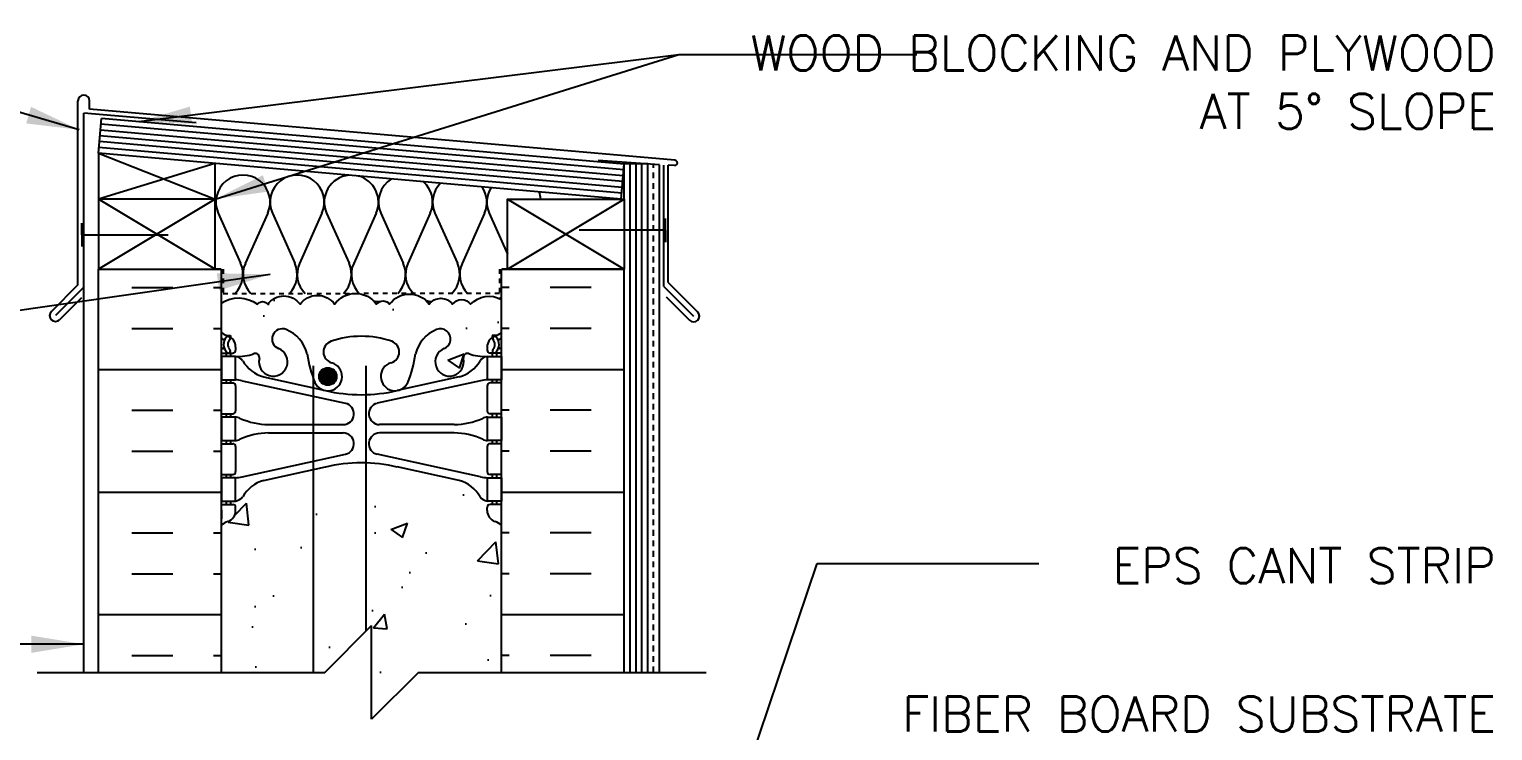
# Model space of a CAD drawing. Header units: inches. Extents: x 382.4 to 431.2, y 168.7 to 240.3.
# Drawn here: x 398.85 to 430.15, y 224.98 to 239.99 of the extents above; entities that cross this region are included whole.
import ezdxf

# ---------------------------------------------------------------- set-up
doc = ezdxf.new("R2010")
doc.units = ezdxf.units.IN
doc.header["$LTSCALE"] = 0.5
doc.header["$MEASUREMENT"] = 0
doc.linetypes.add('DASHED2', pattern=[0.375, 0.25, -0.125])
for name, color, linetype in [('HATCH', 12, 'Continuous'), ('line25', 2, 'Continuous'), ('LINE3', 3, 'Continuous'), ('LINE50', 5, 'Continuous'), ('LINE9', 9, 'Continuous'), ('TEXT', 4, 'Continuous'), ('Web_Edge', 9, 'Continuous')]:
    doc.layers.add(name, color=color, linetype=linetype)
doc.styles.add('DIM', font='romans.shx', dxfattribs={"width": 0.7})
doc.styles.add('ROMANS', font='romans.shx', dxfattribs={"height": 1.125})
doc.dimstyles.new('ext_12', dxfattribs={"dimscale": 12, "dimtxt": 0.09375, "dimasz": 0.09375, "dimexe": 0.09375, "dimexo": 0.0625, "dimgap": 0.0625, "dimtad": 1, "dimdec": 1, "dimzin": 3, "dimdsep": 46, "dimlunit": 4, "dimtxsty": 'DIM', "dimcen": 0.09, "dimdle": 0.09375, "dimclrt": 4, "dimadec": 0, "dimazin": 0, "dimtfac": 1, "dimtdec": 1, "dimtmove": 2, "dimatfit": 3, "dimfxl": 1, "dimfrac": 2, "dimtolj": 1, "dimtzin": 0, "dimarcsym": 0})

msp = doc.modelspace()

# ---------------------------------------------------------------- hatches: boundary and pattern name
at = {"layer": 'HATCH'}
h = msp.add_hatch(dxfattribs=at)
h.set_pattern_fill('INSUL', color=256, scale=7, style=0)
h.set_pattern_definition([(0, (-2523.2114, -179.4143), (0, 2.625), []), (0, (-2523.2114, -178.5393), (0, 2.625), [0.875, -0.875]), (0, (-2523.2114, -177.6643), (0, 2.625), [0.875, -0.875])])
h.paths.add_polyline_path([(400.325, 226.227), (402.95, 226.227), (402.95, 234.859), (400.325, 234.859)])
h = msp.add_hatch(dxfattribs=at)
h.set_pattern_fill('INSUL', color=256, scale=7, style=0)
h.set_pattern_definition([(180, (3335.1118, -179.4143), (0, 2.625), []), (180, (3335.1118, -178.5393), (0, 2.625), [0.875, -0.875]), (180, (3335.1118, -177.6643), (0, 2.625), [0.875, -0.875])])
h.paths.add_polyline_path([(408.95, 226.227), (411.575, 226.227), (411.575, 234.859), (408.95, 234.859)])
h = msp.add_hatch(dxfattribs=at)
h.set_pattern_fill('AR-CONC', color=256, scale=0.5)
h.set_pattern_definition([(50, (0, 0), (3.5863, -0.31376), [0.375, -4.125]), (355, (0, 0), (-0.693757, 3.76096), [0.3, -3.3]), (100.45144, (0.299, -0.026), (2.892544, 3.4472), [0.3187, -3.50571]), (46.1842, (0, 1), (5.336207, -0.827596), [0.5625, -6.1875]), (96.6356, (0.4447, 0.931), (4.67331, 4.870593), [0.47805, -5.25857]), (351.1842, (0, 1), (4.67331, 4.87059), [0.45, -4.95]), (21, (0.5, 0.75), (2.984535, -2.013094), [0.375, -4.125]), (326, (0.5, 0.75), (1.216577, 3.62575), [0.3, -3.3]), (71.45144, (0.7487, 0.5822), (4.201112, 1.612656), [0.3187, -3.50571]), (37.5, (0, 0), (0.0607993, 1.6644693), [0, -3.26, 0, -3.35, 0, -3.3125]), (7.5, (0, 0), (1.315348, 1.9720586), [0, -1.91, 0, -3.185, 0, -1.2625]), (327.5, (-1.115, 0), (2.669112, -0.1127744), [0, -1.25, 0, -3.9, 0, -5.175]), (317.5, (-1.615, 0), (2.915931, 0.500525), [0, -1.625, 0, -2.59, 0, -3.675])])
h.paths.add_polyline_path([(408.95, 190.509, 0.082415), (408.807, 190.588, -0.317837), (408.64, 190.823), (408.64, 190.891, -0.414214), (408.703, 190.953), (408.75, 190.953), (408.75, 191.023), (408.645, 191.023, -0.188973), (408.489, 191.118, 0.196323), (408.04, 191.465), (406.718, 191.755, 0.057795), (405.95, 191.844, 0.057795), (405.182, 191.755), (403.86, 191.465, 0.196323), (403.411, 191.118, -0.188973), (403.255, 191.023), (403.15, 191.023), (403.15, 190.953), (403.198, 190.953, -0.414214), (403.26, 190.891), (403.26, 190.823, -0.317837), (403.094, 190.588, 0.082415), (402.95, 190.509), (402.95, 187.73), (404.95, 187.73), (405.95, 188.73), (405.95, 187.73), (405.95, 186.73), (406.95, 187.73), (408.95, 187.73)])
h.paths.add_polyline_path([(408.95, 198.816, 0.064398), (408.84, 198.882), (408.75, 198.882), (408.75, 198.924, -0.249069), (408.64, 199.131), (408.64, 199.199, -0.414214), (408.703, 199.261), (408.75, 199.261), (408.75, 199.331), (408.645, 199.331, 0.10046), (408.251, 199.274, -0.601435), (408.132, 199.379, 2.182095), (407.722, 199.166, -1), (407.558, 198.757, -0.24438), (407.11, 199.278, 0.053157), (406.944, 199.892, 0.223253), (406.744, 200.057), (406.724, 200.061, 0.955472), (406.586, 199.468, -0.735593), (406.599, 199.01, -0.082755), (405.95, 198.902, -0.082755), (405.302, 199.01, -0.735593), (405.314, 199.468, 0.955472), (405.176, 200.061), (405.156, 200.057, 0.223253), (404.956, 199.892, 0.053157), (404.79, 199.278, -0.24438), (404.342, 198.757, -1), (404.178, 199.166, 2.182095), (403.768, 199.379, -0.601435), (403.649, 199.274, 0.10046), (403.255, 199.331), (403.15, 199.331), (403.15, 199.261), (403.198, 199.261, -0.414214), (403.26, 199.199), (403.26, 199.131, -0.249069), (403.15, 198.924), (403.15, 198.882), (403.06, 198.882, 0.064398), (402.95, 198.816), (402.95, 196.727), (402.95, 194.638, 0.064398), (403.06, 194.572), (403.15, 194.572), (403.15, 194.531, -0.249069), (403.26, 194.323), (403.26, 194.256, -0.414214), (403.198, 194.193), (403.15, 194.193), (403.15, 194.123), (403.255, 194.123, 0.10046), (403.649, 194.181, -0.601435), (403.768, 194.076, 2.182095), (404.178, 194.289, -1), (404.342, 194.697, -0.24438), (404.79, 194.176, 0.053157), (404.956, 193.562, 0.223253), (405.156, 193.397), (405.176, 193.393, 0.955472), (405.314, 193.987, -0.735593), (405.302, 194.445, -0.082755), (405.95, 194.553, -0.082755), (406.599, 194.445, -0.735593), (406.586, 193.987, 0.955472), (406.724, 193.393), (406.744, 193.397, 0.223253), (406.944, 193.562, 0.053157), (407.11, 194.176, -0.24438), (407.558, 194.697, -1), (407.722, 194.289, 2.182095), (408.132, 194.076, -0.601435), (408.251, 194.181, 0.10046), (408.645, 194.123), (408.75, 194.123), (408.75, 194.193), (408.703, 194.193, -0.414214), (408.64, 194.256), (408.64, 194.323, -0.249069), (408.75, 194.531), (408.75, 194.572), (408.84, 194.572, 0.064398), (408.95, 194.638), (408.95, 196.727)])
h.paths.add_polyline_path([(408.95, 208.509, 0.082415), (408.807, 208.588, -0.317837), (408.64, 208.823), (408.64, 208.891, -0.414214), (408.703, 208.953), (408.75, 208.953), (408.75, 209.023), (408.645, 209.023, -0.188973), (408.489, 209.118, 0.196323), (408.04, 209.465), (406.718, 209.755, 0.039111), (406.2, 209.835), (406.2, 206.175), (406.479, 206.175), (406.479, 205.949), (406.219, 205.949), (405.95, 205.949), (405.422, 205.949), (405.422, 206.175), (405.7, 206.175), (405.7, 209.835, 0.039111), (405.182, 209.755), (403.86, 209.465, 0.196323), (403.411, 209.118, -0.188973), (403.255, 209.023), (403.15, 209.023), (403.15, 208.953), (403.198, 208.953, -0.414214), (403.26, 208.891), (403.26, 208.823, -0.317837), (403.094, 208.588, 0.082415), (402.95, 208.509), (402.95, 202.946, 0.082415), (403.094, 202.867, -0.317837), (403.26, 202.631), (403.26, 202.564, -0.414214), (403.198, 202.501), (403.15, 202.501), (403.15, 202.431), (403.255, 202.431, -0.188973), (403.411, 202.336, 0.196323), (403.86, 201.99), (405.182, 201.7, 0.057795), (405.95, 201.61, 0.057795), (406.718, 201.7), (408.04, 201.99, 0.196323), (408.489, 202.336, -0.188973), (408.645, 202.431), (408.75, 202.431), (408.75, 202.501), (408.703, 202.501, -0.414214), (408.64, 202.564), (408.64, 202.631, -0.317837), (408.807, 202.867, 0.082415), (408.95, 202.946)])
h.paths.add_polyline_path([(405.176, 212.68), (403.315, 212.68), (403.315, 210.227), (405.176, 210.227)])
h.paths.add_polyline_path([(408.95, 214.727), (408.95, 216.816, 0.064398), (408.84, 216.882), (408.75, 216.882), (408.75, 216.924, -0.249069), (408.64, 217.131), (408.64, 217.199, -0.414214), (408.703, 217.261), (408.75, 217.261), (408.75, 217.331), (408.645, 217.331, 0.10046), (408.251, 217.274, -0.601435), (408.132, 217.379, 2.182095), (407.722, 217.166, -1), (407.558, 216.757, -0.24438), (407.11, 217.278, 0.053157), (406.944, 217.892, 0.223253), (406.744, 218.057), (406.724, 218.061, 0.955472), (406.586, 217.468, -0.735593), (406.599, 217.01, -0.082755), (405.95, 216.902, -0.082755), (405.302, 217.01, -0.735593), (405.314, 217.468, 0.955472), (405.176, 218.061), (405.156, 218.057, 0.223253), (404.956, 217.892, 0.053157), (404.79, 217.278, -0.24438), (404.342, 216.757, -1), (404.178, 217.166, 2.182095), (403.768, 217.379, -0.601435), (403.649, 217.274, 0.10046), (403.255, 217.331), (403.15, 217.331), (403.15, 217.261), (403.198, 217.261, -0.414214), (403.26, 217.199), (403.26, 217.131, -0.249069), (403.15, 216.924), (403.15, 216.882), (403.06, 216.882, 0.064398), (402.95, 216.816), (402.95, 214.727), (402.95, 212.638, 0.064398), (403.06, 212.572), (403.15, 212.572), (403.15, 212.531, -0.249069), (403.26, 212.323), (403.26, 212.256, -0.414214), (403.198, 212.193), (403.15, 212.193), (403.15, 212.123), (403.255, 212.123, 0.014996), (403.315, 212.122), (403.315, 212.68), (405.176, 212.68), (405.176, 212.727), (408.95, 212.727)])
h.paths.add_polyline_path([(408.489, 220.336, -0.188973), (408.645, 220.431), (408.75, 220.431), (408.75, 220.501), (408.703, 220.501, -0.414214), (408.64, 220.564), (408.64, 220.631, -0.317837), (408.807, 220.867, 0.082415), (408.95, 220.946), (408.95, 223.727), (407.169, 223.727), (406.169, 222.727), (406.169, 224.727), (405.169, 223.727), (402.95, 223.727), (402.95, 220.946, 0.082415), (403.094, 220.867, -0.317837), (403.26, 220.631), (403.26, 220.564, -0.414214), (403.198, 220.501), (403.15, 220.501), (403.15, 220.431), (403.255, 220.431, -0.188973), (403.411, 220.336, 0.196323), (403.86, 219.99), (405.182, 219.7, 0.057795), (405.95, 219.61, 0.057795), (406.718, 219.7), (408.04, 219.99, 0.196323)])
h.paths.add_polyline_path([(408.95, 229.377, 0.082415), (408.807, 229.456, -0.317837), (408.64, 229.691), (408.64, 229.759, -0.414214), (408.703, 229.821), (408.75, 229.821), (408.75, 229.891), (408.645, 229.891, -0.188973), (408.489, 229.986, 0.196323), (408.04, 230.333), (406.718, 230.623, 0.057795), (405.95, 230.712, 0.057795), (405.182, 230.623), (403.86, 230.333, 0.196323), (403.411, 229.986, -0.188973), (403.255, 229.891), (403.15, 229.891), (403.15, 229.821), (403.198, 229.821, -0.414214), (403.26, 229.759), (403.26, 229.691, -0.317837), (403.094, 229.456, 0.082415), (402.95, 229.377), (402.95, 226.227), (405.169, 226.227), (406.169, 227.227), (406.169, 225.227), (407.169, 226.227), (408.95, 226.227)])
h.paths.add_polyline_path([(408.95, 234.211, 0.336749), (408.288, 234.105, 0.520567), (407.901, 234.105, 0.520567), (407.402, 234.105, 0.520567), (406.555, 234.105, 0.520567), (406.273, 234.105, 0.520567), (405.378, 234.105, 0.520567), (404.639, 234.105, 0.520567), (403.946, 234.105, 0.520567), (403.725, 234.105, 0.321585), (402.95, 234.131), (402.95, 233.506, 0.064398), (403.06, 233.44), (403.15, 233.44), (403.15, 233.399, -0.249069), (403.26, 233.191), (403.26, 233.124, -0.414214), (403.198, 233.061), (403.15, 233.061), (403.15, 232.991), (403.255, 232.991, 0.10046), (403.649, 233.049, -0.601435), (403.768, 232.944, 2.182095), (404.178, 233.157, -1), (404.342, 233.565, -0.24438), (404.79, 233.044, 0.053157), (404.956, 232.43, 0.223253), (405.156, 232.265), (405.176, 232.261, 0.955472), (405.314, 232.855, -0.735593), (405.302, 233.313, -0.082755), (405.95, 233.421, -0.082755), (406.599, 233.313, -0.735593), (406.586, 232.855, 0.955472), (406.724, 232.261), (406.744, 232.265, 0.223253), (406.944, 232.43, 0.053157), (407.11, 233.044, -0.24438), (407.558, 233.565, -1), (407.722, 233.157, 2.182095), (408.132, 232.944, -0.601435), (408.251, 233.049, 0.10046), (408.645, 232.991), (408.75, 232.991), (408.75, 233.061), (408.703, 233.061, -0.414214), (408.64, 233.124), (408.64, 233.191, -0.249069), (408.75, 233.399), (408.75, 233.44), (408.84, 233.44, 0.064398), (408.95, 233.506)])
at = {"layer": 'LINE3'}
h = msp.add_hatch(color=256, dxfattribs=at)
h.paths.add_polyline_path([(405.416, 232.595, 0.831395), (405.047, 232.595)])
h.paths.add_polyline_path([(405.419, 232.561, 0.045935), (405.416, 232.595), (405.047, 232.595, 0.045935), (405.044, 232.561, 1)])

# ---------------------------------------------------------------- linework, layer by layer
at = {"layer": 'HATCH'}
for p, q in [((399.888, 234.522), (399.888, 238.459)), ((400.138, 238.283), (400.138, 238.459)), ((412.656, 237.188), (400.138, 238.283)), ((400.013, 234.47), (400.013, 238.2)), ((402.417, 237.989), (400.013, 238.2)), ((411.564, 236.982), (400.38, 237.96)), ((411.542, 236.733), (400.358, 237.711)), ((411.553, 236.857), (400.369, 237.836)), ((400.325, 237.338), (402.825, 236.359)), ((411.52, 236.484), (400.336, 237.462)), ((411.531, 236.608), (400.347, 237.587)), ((402.815, 237.12), (400.325, 236.359)), ((412.325, 237.093), (411.018, 237.185)), ((411.7, 226.227), (411.7, 237.111)), ((411.825, 226.227), (411.825, 237.111)), ((411.95, 226.227), (411.95, 237.111)), ((412.325, 226.227), (412.325, 237.093)), ((412.419, 234.488), (412.419, 237.086)), ((412.513, 234.571), (412.513, 237.082)), ((412.65, 237.074), (412.513, 237.082)), ((402.825, 234.859), (400.325, 236.359)), ((402.825, 236.359), (400.325, 234.859)), ((409.075, 234.859), (411.575, 236.359)), ((409.075, 236.359), (411.575, 234.859)), ((402.888, 236.056), (403.368, 234.983)), ((403.947, 236.056), (403.468, 234.982)), ((404.047, 236.056), (404.527, 234.983)), ((405.106, 236.056), (404.627, 234.982)), ((405.207, 236.056), (405.686, 234.983)), ((406.266, 236.056), (405.787, 234.982)), ((406.366, 236.056), (406.845, 234.983)), ((407.425, 236.056), (406.946, 234.982)), ((407.525, 236.056), (408.004, 234.983)), ((408.584, 236.056), (408.105, 234.982)), ((408.685, 236.056), (409.075, 235.181)), ((399.888, 234.522), (399.319, 233.953)), ((412.419, 234.488), (413.056, 233.852)), ((412.513, 234.571), (413.144, 233.94)), ((400.013, 234.47), (399.407, 233.865)), ((399.963, 234.243), (399.496, 233.776)), ((412.468, 234.262), (412.967, 233.763))]:
    msp.add_line(p, q, dxfattribs=at)
at = {"layer": 'HATCH', "color": 6, "linetype": 'DASHED2', "ltscale": 0.5}
for points in [[(401.638, 234.859), (402.994, 234.859), (402.994, 234.338), (405.95, 234.338)], [(410.263, 234.859), (408.906, 234.859), (408.906, 234.338), (405.95, 234.338)]]:
    msp.add_lwpolyline(points, dxfattribs=at)
at = {"layer": 'HATCH'}
msp.add_lwpolyline([(402.95, 234.131, -0.321585), (403.725, 234.105, -0.520567), (403.946, 234.105, -0.520567), (404.639, 234.105, -0.520567), (405.378, 234.105, -0.520567), (406.273, 234.105, -0.520567), (406.555, 234.105, -0.520567), (407.402, 234.105, -0.520567), (407.901, 234.105, -0.520567), (408.288, 234.105, -0.336749), (408.95, 234.211)], format="xyb", dxfattribs=at)
for centre, radius, start, end in [((400.013, 238.459), 0.125, 0, 180), ((412.653, 237.131), 0.0568, 266.6389, 86.6389), ((403.418, 236.292), 0.58, 335.9664, 204.0694), ((404.577, 236.292), 0.58, 335.9664, 204.0694), ((405.736, 236.292), 0.58, 95.5654, 204.0694), ((405.736, 236.292), 0.58, 335.9664, 74.4346), ((406.895, 236.292), 0.58, 121.0207, 204.0694), ((406.895, 236.292), 0.58, 335.9664, 48.9793), ((408.054, 236.292), 0.58, 135.6124, 204.0694), ((408.054, 236.292), 0.58, 335.9664, 34.3876), ((409.214, 236.292), 0.58, 147.5967, 204.0694), ((409.214, 236.292), 0.58, 6.6407, 22.4033), ((402.838, 234.746), 0.58, 315.3149, 24.0694), ((403.998, 234.746), 0.58, 155.9664, 224.6851), ((403.997, 234.746), 0.58, 315.3149, 24.0694), ((405.157, 234.746), 0.58, 155.9664, 224.6851), ((405.157, 234.746), 0.58, 315.3149, 24.0694), ((406.316, 234.746), 0.58, 155.9664, 224.6851), ((406.316, 234.746), 0.58, 315.3149, 24.0694), ((407.475, 234.746), 0.58, 155.9664, 224.6851), ((407.475, 234.746), 0.58, 315.3149, 24.0694), ((408.635, 234.746), 0.58, 155.9664, 224.6851), ((403.997, 234.746), 0.58, 270, 270.0458), ((403.998, 234.746), 0.58, 269.9771, 270), ((406.316, 234.746), 0.58, 259.8878, 270), ((406.316, 234.746), 0.58, 270, 273.6965), ((407.475, 234.746), 0.58, 255.8368, 268.3302), ((408.635, 234.746), 0.58, 297.6798, 302.977), ((399.407, 233.865), 0.125, 135, 315), ((413.056, 233.852), 0.125, 225, 45)]:
    msp.add_arc(centre, radius, start, end, dxfattribs=at)
at = {"layer": 'line25'}
for p, q in [((400.325, 237.338), (400.391, 238.085)), ((411.575, 237.106), (400.391, 238.085)), ((400.325, 237.338), (400.325, 234.859)), ((411.509, 236.359), (400.325, 237.338)), ((402.825, 234.859), (402.825, 237.119)), ((411.509, 236.359), (411.575, 237.106)), ((411.575, 236.359), (411.575, 237.111)), ((412.075, 237.111), (411.575, 237.111)), ((412.075, 226.227), (412.075, 237.111)), ((402.825, 236.359), (400.325, 236.359)), ((400.325, 234.859), (402.825, 234.859)), ((402.95, 234.859), (402.825, 234.859)), ((402.95, 234.859), (402.95, 226.227)), ((408.95, 226.227), (408.95, 234.859)), ((408.95, 234.859), (409.075, 234.859))]:
    msp.add_line(p, q, dxfattribs=at)
msp.add_lwpolyline([(411.575, 236.359), (411.575, 234.859), (409.075, 234.859), (409.075, 236.359)], close=True, dxfattribs=at)
at = {"layer": 'LINE3'}
for p, q in [((404.927, 226.227), (404.927, 232.79)), ((406.05, 227.108), (406.05, 232.79))]:
    msp.add_line(p, q, dxfattribs=at)
msp.add_circle((405.232, 232.561), 0.188, dxfattribs=at)
at = {"layer": 'LINE50', "color": 9, "linetype": 'DASHED2'}
msp.add_line((412.2, 226.227), (412.2, 237.102), dxfattribs=at)
at = {"layer": 'LINE50'}
for p, q in [((400.325, 226.227), (400.325, 234.859)), ((400.325, 234.859), (402.95, 234.859)), ((408.95, 234.859), (411.575, 234.859)), ((411.575, 226.227), (411.575, 234.859))]:
    msp.add_line(p, q, dxfattribs=at)
at = {"layer": 'LINE9'}
for p, q in [((399.968, 235.595), (399.968, 235.845)), ((412.453, 235.689), (412.453, 235.939)), ((399.968, 235.595), (401.814, 235.595)), ((399.968, 235.595), (399.968, 235.345)), ((412.453, 235.689), (410.607, 235.689)), ((412.453, 235.689), (412.453, 235.439)), ((400.013, 226.227), (400.013, 234.47)), ((405.169, 226.227), (406.169, 227.227)), ((406.169, 225.227), (406.169, 227.227)), ((399.013, 226.227), (405.169, 226.227)), ((407.169, 226.227), (406.169, 225.227)), ((407.169, 226.227), (413.325, 226.227))]:
    msp.add_line(p, q, dxfattribs=at)
at = {"layer": 'Web_Edge'}
for p, q in [((403.06, 233.44), (403.15, 233.44)), ((403.15, 233.44), (403.15, 233.399)), ((408.84, 233.44), (408.75, 233.44)), ((408.75, 233.44), (408.75, 233.399)), ((402.95, 233.161), (402.992, 233.161)), ((402.95, 233.061), (403.198, 233.061)), ((403.06, 233.061), (403.06, 232.991)), ((403.15, 233.061), (403.15, 232.991)), ((403.26, 233.191), (403.26, 233.124)), ((408.64, 233.191), (408.64, 233.124)), ((408.95, 233.061), (408.703, 233.061)), ((408.75, 233.061), (408.75, 232.991)), ((408.84, 233.061), (408.84, 232.991)), ((408.95, 233.161), (408.908, 233.161)), ((402.95, 232.421), (403.198, 232.421)), ((403.06, 232.491), (403.06, 232.421)), ((403.15, 232.491), (403.15, 232.421)), ((403.26, 232.359), (403.26, 231.824)), ((403.399, 232.468), (405.61, 231.986)), ((403.86, 232.55), (405.182, 232.26)), ((408.501, 232.468), (406.29, 231.986)), ((408.04, 232.55), (406.718, 232.26)), ((408.64, 232.359), (408.64, 231.824)), ((408.95, 232.421), (408.703, 232.421)), ((408.75, 232.491), (408.75, 232.421)), ((408.84, 232.491), (408.84, 232.421)), ((402.95, 231.761), (403.198, 231.761)), ((403.06, 231.761), (403.06, 231.691)), ((403.15, 231.761), (403.15, 231.691)), ((408.95, 231.761), (408.703, 231.761)), ((408.75, 231.761), (408.75, 231.691)), ((408.84, 231.761), (408.84, 231.691)), ((403.965, 231.531), (405.561, 231.531)), ((403.965, 231.351), (405.561, 231.351)), ((407.935, 231.531), (406.339, 231.531)), ((407.935, 231.351), (406.339, 231.351)), ((402.95, 231.121), (403.198, 231.121)), ((403.06, 231.191), (403.06, 231.121)), ((403.15, 231.191), (403.15, 231.121)), ((403.26, 231.059), (403.26, 230.524)), ((408.64, 231.059), (408.64, 230.524)), ((408.95, 231.121), (408.703, 231.121)), ((408.75, 231.191), (408.75, 231.121)), ((408.84, 231.191), (408.84, 231.121)), ((403.399, 230.415), (405.61, 230.897)), ((408.501, 230.415), (406.29, 230.897)), ((402.95, 230.461), (403.198, 230.461)), ((403.06, 230.461), (403.06, 230.391)), ((403.15, 230.461), (403.15, 230.391)), ((403.86, 230.333), (405.182, 230.623)), ((408.04, 230.333), (406.718, 230.623)), ((408.95, 230.461), (408.703, 230.461)), ((408.75, 230.461), (408.75, 230.391)), ((408.84, 230.461), (408.84, 230.391)), ((402.95, 229.821), (403.198, 229.821)), ((403.06, 229.891), (403.06, 229.821)), ((403.15, 229.891), (403.15, 229.821)), ((408.95, 229.821), (408.703, 229.821)), ((408.75, 229.891), (408.75, 229.821)), ((408.84, 229.891), (408.84, 229.821)), ((402.96, 229.701), (402.96, 229.515)), ((403.26, 229.691), (403.26, 229.759)), ((408.64, 229.691), (408.64, 229.759)), ((408.94, 229.701), (408.94, 229.515))]:
    msp.add_line(p, q, dxfattribs=at)
for points in [[(402.955, 232.491), (403.255, 232.491), (403.255, 232.991), (402.955, 232.991)], [(408.945, 232.491), (408.645, 232.491), (408.645, 232.991), (408.945, 232.991)], [(402.955, 231.191), (403.255, 231.191), (403.255, 231.691), (402.955, 231.691)], [(408.945, 231.191), (408.645, 231.191), (408.645, 231.691), (408.945, 231.691)], [(402.955, 229.891), (403.255, 229.891), (403.255, 230.391), (402.955, 230.391)], [(408.945, 229.891), (408.645, 229.891), (408.645, 230.391), (408.945, 230.391)]]:
    msp.add_lwpolyline(points, close=True, dxfattribs=at)
for centre, radius, start, end in [((404.26, 233.361), 0.22, 68.1963, 248.1963), ((404.065, 232.873), 0.745, 13.2652, 68.1963), ((407.835, 232.873), 0.745, 111.8037, 166.7348), ((407.64, 233.361), 0.22, 291.8037, 111.8037), ((403.26, 233.899), 0.5, 231.6833, 250.5288), ((403.26, 233.899), 0.6, 238.8907, 245.0748), ((403.254, 233.246), 0.25, 140.1145, 222.4609), ((402.999, 233.336), 0.02, 340.7916, 65.0748), ((403.096, 233.377), 0.045, 319.1879, 141.448), ((403.01, 233.191), 0.25, 0, 70.5288), ((403.254, 233.246), 0.16, 140.0001, 222.4609), ((405.379, 233.086), 0.24, 108.923, 254.2747), ((405.95, 231.421), 2, 90, 108.923), ((405.95, 231.421), 2, 71.077, 90), ((406.521, 233.086), 0.24, 285.7253, 71.077), ((408.89, 233.191), 0.25, 109.4712, 180), ((408.804, 233.377), 0.045, 38.552, 220.8121), ((408.646, 233.246), 0.16, 317.5391, 39.9999), ((408.64, 233.899), 0.5, 289.4712, 308.3167), ((408.646, 233.246), 0.25, 317.5391, 39.8855), ((408.901, 233.336), 0.02, 114.9252, 199.2084), ((408.64, 233.899), 0.6, 294.9252, 301.1093), ((402.992, 233.181), 0.02, 270, 14.1541), ((403.103, 233.108), 0.045, 222.4609, 42.4609), ((403.198, 233.124), 0.0625, 270, 0), ((403.311, 233.99), 1, 266.7879, 289.9067), ((403.212, 232.745), 0.25, 37.2777, 80.0823), ((403.681, 232.964), 0.09, 346.6795, 108.8651), ((404.065, 232.873), 0.305, 166.6795, 68.1963), ((407.753, 233.515), 3, 189.0273, 201.1984), ((404.147, 233.515), 3, 338.8016, 350.9727), ((407.835, 232.873), 0.305, 111.8037, 13.3205), ((408.22, 232.964), 0.09, 71.1349, 193.3205), ((408.589, 233.99), 1, 250.0933, 273.2121), ((408.688, 232.745), 0.25, 99.9177, 142.7223), ((408.703, 233.124), 0.0625, 180, 270), ((408.798, 233.108), 0.045, 137.5391, 317.5391), ((408.908, 233.181), 0.02, 165.8459, 270), ((404.06, 233.273), 0.75, 210.155, 254.5838), ((405.232, 232.561), 0.305, 205.3782, 74.2747), ((406.669, 232.561), 0.305, 105.7253, 334.6218), ((407.841, 233.273), 0.75, 285.4162, 329.845), ((403.198, 232.359), 0.0625, 0, 90), ((403.165, 231.496), 1, 76.4291, 84.7991), ((408.736, 231.496), 1, 95.2009, 103.5709), ((408.703, 232.359), 0.0625, 90, 180), ((405.95, 235.527), 3.356, 256.7692, 270), ((405.561, 231.761), 0.23, 270, 77.6055), ((405.95, 235.527), 3.356, 270, 283.2308), ((406.339, 231.761), 0.23, 102.3945, 270), ((403.198, 231.824), 0.0625, 270, 0), ((403.251, 231.473), 0.219, 60.4937, 88.92), ((403.995, 233.131), 1.6, 246.5673, 268.9203), ((407.905, 233.131), 1.6, 271.0797, 293.4327), ((408.649, 231.473), 0.219, 91.08, 119.5063), ((408.703, 231.824), 0.0625, 180, 270), ((403.995, 229.752), 1.6, 91.0797, 113.4327), ((403.995, 229.752), 1.6, 91.0797, 113.4327), ((405.561, 231.121), 0.23, 282.3945, 90), ((406.339, 231.121), 0.23, 90, 257.6055), ((407.905, 229.752), 1.6, 66.5673, 88.9203), ((407.905, 229.752), 1.6, 66.5673, 88.9203), ((403.198, 231.059), 0.0625, 0, 90), ((403.251, 231.41), 0.219, 271.08, 299.5063), ((403.251, 231.41), 0.219, 271.08, 299.5063), ((408.649, 231.41), 0.219, 240.4937, 268.92), ((408.649, 231.41), 0.219, 240.4937, 268.92), ((408.703, 231.059), 0.0625, 90, 180), ((403.198, 230.524), 0.0625, 270, 0), ((403.165, 231.387), 1, 275.2009, 283.5709), ((405.95, 227.356), 3.356, 90, 103.2308), ((405.95, 227.356), 3.356, 76.7692, 90), ((408.736, 231.387), 1, 256.4291, 264.7991), ((408.703, 230.524), 0.0625, 180, 270), ((404.06, 229.61), 0.75, 105.4162, 149.845), ((407.841, 229.61), 0.75, 30.155, 74.5838), ((403.198, 229.759), 0.0625, 360, 90), ((403.212, 230.138), 0.25, 279.9177, 322.7223), ((408.688, 230.138), 0.25, 217.2777, 260.0823), ((408.703, 229.759), 0.0625, 90, 180), ((402.94, 229.701), 0.02, 0, 60.012), ((403.26, 228.984), 0.6, 121.073, 121.1093), ((402.94, 229.515), 0.02, 301.073, 0), ((403.01, 229.691), 0.25, 289.4712, 360), ((408.89, 229.691), 0.25, 180, 250.5288), ((408.96, 229.701), 0.02, 119.988, 180), ((408.96, 229.515), 0.02, 180, 238.927), ((408.64, 228.984), 0.6, 58.8907, 58.927), ((403.26, 228.984), 0.5, 109.4712, 128.3167), ((408.64, 228.984), 0.5, 51.6833, 70.5288)]:
    msp.add_arc(centre, radius, start, end, dxfattribs=at)

# ---------------------------------------------------------------- texts
at = {"layer": 'TEXT', "char_height": 0.75, "attachment_point": 3, "style": 'ROMANS'}
for s, insert, width in [('\\A1;WOOD BLOCKING AND PLYWOOD \\PAT 5%%D SLOPE', (430.215, 239.862), 17.3954), ('\\A1;EPS CANT STRIP', (430.215, 228.884), 9.59335), ('\\A1;FIBER BOARD SUBSTRATE\\Pw/ ROOF MEMBRANE \\PON 3 {\\H0.7x;\\S1/2;}" (89mm) RIGID \\PINSULATION', (430.215, 225.709), 26.1134)]:
    msp.add_mtext(s, dxfattribs=dict(at, insert=insert, width=width))

# ---------------------------------------------------------------- leaders
at = {"layer": 'TEXT'}
for points, override in [([(399.912, 237.841), (392.509, 239.993), (389.948, 239.993)], {"dimgap": 0.0625, "dimtad": 0}), ([(401.188, 238.015), (412.744, 239.451), (417.833, 239.451)], {"dimgap": 0.0625, "dimtad": 0}), ([(402.825, 236.359), (412.744, 239.451)], {"dimgap": 0.0625, "dimtad": 0}), ([(403.997, 234.746), (395.625, 233.545), (393.505, 233.545)], {"dimtad": 0}), ([(413.184, 221.081), (415.697, 228.56), (420.444, 228.56)], {"dimgap": 0.0625, "dimtad": 0})]:
    msp.add_leader(points, dimstyle='ext_12', override=override, dxfattribs=at)
at = {"layer": 'TEXT', "color": 4}
msp.add_leader([(400.013, 226.829), (394.124, 226.829)], dimstyle='ext_12', override={"dimgap": 0.0625, "dimtad": 0}, dxfattribs=at)

doc.saveas('drawing.dxf')
